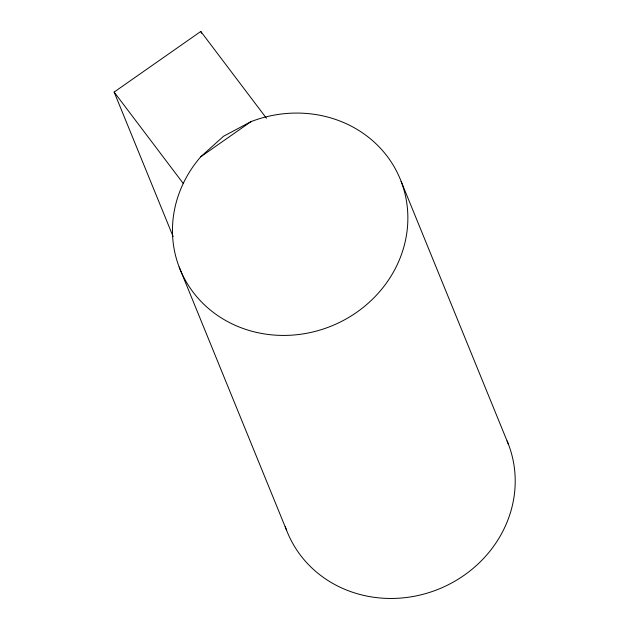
<?xml version="1.0" encoding="UTF-8"?>
<svg xmlns="http://www.w3.org/2000/svg" width="629" height="629" viewBox="0 0 629 629"><rect width="100%" height="100%" fill="white"/><g stroke="black" fill="none" stroke-linecap="round" stroke-linejoin="round"><path stroke-width="0.94" d="M200.737 156.786L223.594 136.218L250.979 121.641A118.967 109.831 -22.2 0 1 407.859 219.112A118.967 109.831 -22.2 0 1 248.832 330.367A118.967 109.831 -22.2 0 1 200.737 156.786L250.979 121.641M173.117 236.575L114.14 92.07L200.793 31.45L266.468 118.283M114.14 92.07L183.361 183.605M401.153 181.435L508.499 444.475M200.793 31.45L201.539 33.266M179.171 267.058L286.517 530.098M507.076 440.945A118.967 109.831 -22.2 0 1 436.691 589.892A118.967 109.831 -22.2 0 1 285.228 526.512"/></g></svg>
